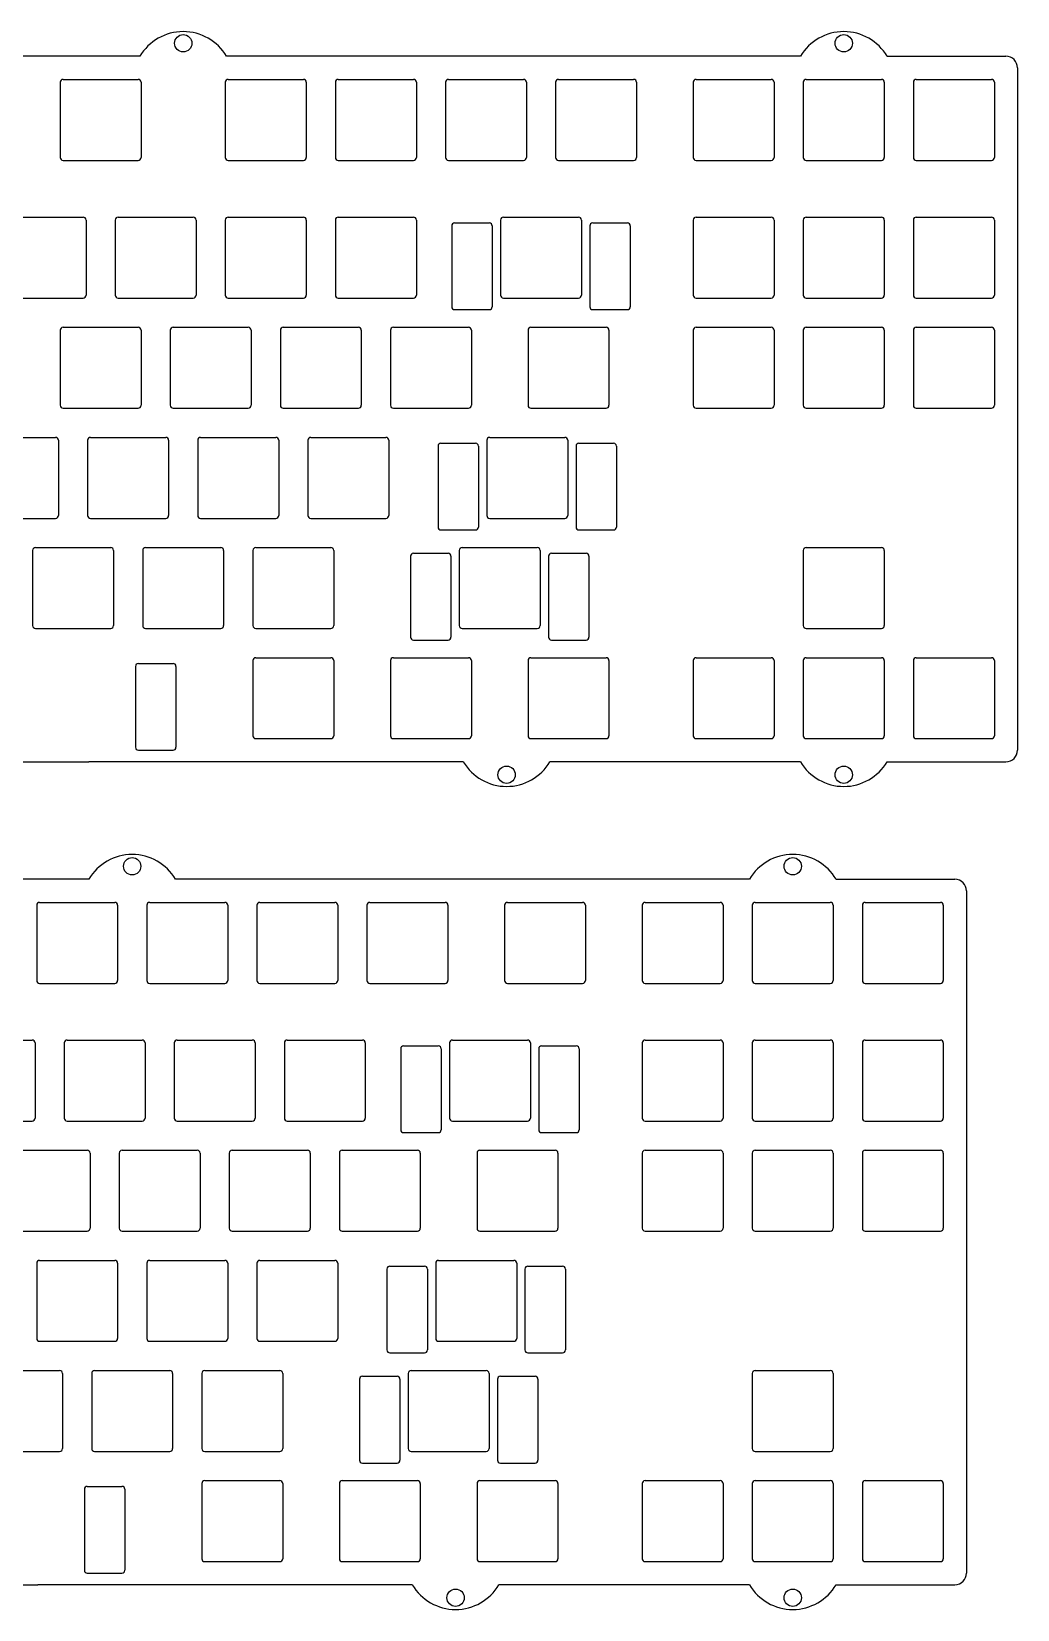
# Model space of a CAD drawing. Header units: millimetres. Extents: x 1 to 360, y 16 to 289.
# Drawn here: x 189.8 to 360.4, y 16.2 to 289.1 of the extents above; entities that cross this region are included whole.
import ezdxf

# ---------------------------------------------------------------- set-up
doc = ezdxf.new("R2010")
doc.units = ezdxf.units.MM
doc.header["$MEASUREMENT"] = 0
doc.layers.get('0').update_dxf_attribs({"linetype": 'CONTINUOUS'})
doc.layers.add('SHAPE2DVIEW', color=7, linetype='CONTINUOUS')

msp = doc.modelspace()

# ---------------------------------------------------------------- linework, layer by layer
at = {"linetype": 'Continuous'}
for p, q in [((360.4, 282.82), (360.4, 164.8)), ((184.73, 162.8), (199.73, 162.8)), ((351.57, 140.47), (351.57, 22.46)), ((175.9, 20.46), (190.9, 20.46))]:
    msp.add_line(p, q, dxfattribs=at)
for p, q in [((194.76, 280.32), (194.76, 267.32)), ((195.26, 280.82), (208.26, 280.82)), ((208.76, 280.32), (208.76, 267.32)), ((223.34, 280.32), (223.34, 267.32)), ((223.84, 280.82), (236.84, 280.82)), ((237.34, 280.32), (237.34, 267.32)), ((242.39, 280.32), (242.39, 267.32)), ((242.89, 280.82), (255.89, 280.82)), ((256.39, 280.32), (256.39, 267.32)), ((261.44, 280.32), (261.44, 267.32)), ((261.94, 280.82), (274.94, 280.82)), ((275.44, 280.32), (275.44, 267.32)), ((280.49, 280.32), (280.49, 267.32)), ((280.99, 280.82), (293.99, 280.82)), ((294.49, 280.32), (294.49, 267.32)), ((304.3, 280.32), (304.3, 267.32)), ((304.8, 280.82), (317.8, 280.82)), ((318.3, 280.32), (318.3, 267.32)), ((323.35, 280.32), (323.35, 267.32)), ((323.85, 280.82), (336.85, 280.82)), ((337.35, 280.32), (337.35, 267.32)), ((342.4, 280.32), (342.4, 267.32)), ((342.9, 280.82), (355.9, 280.82)), ((356.4, 280.32), (356.4, 267.32)), ((195.26, 266.82), (208.26, 266.82)), ((223.84, 266.82), (236.84, 266.82)), ((242.89, 266.82), (255.89, 266.82)), ((261.94, 266.82), (274.94, 266.82)), ((280.99, 266.82), (293.99, 266.82)), ((304.8, 266.82), (317.8, 266.82)), ((323.85, 266.82), (336.85, 266.82)), ((342.9, 266.82), (355.9, 266.82)), ((185.74, 257), (198.74, 257)), ((204.79, 257), (217.79, 257)), ((223.84, 257), (236.84, 257)), ((242.89, 257), (255.89, 257)), ((271.46, 257), (284.46, 257)), ((304.8, 257), (317.8, 257)), ((323.85, 257), (336.85, 257)), ((342.9, 257), (355.9, 257)), ((199.24, 256.5), (199.24, 243.5)), ((204.29, 256.5), (204.29, 243.5)), ((218.29, 256.5), (218.29, 243.5)), ((223.34, 256.5), (223.34, 243.5)), ((237.34, 256.5), (237.34, 243.5)), ((242.39, 256.5), (242.39, 243.5)), ((256.39, 256.5), (256.39, 243.5)), ((262.52, 255.5), (262.52, 241.5)), ((263.02, 256), (269.02, 256)), ((269.52, 255.5), (269.52, 241.5)), ((270.96, 256.5), (270.96, 243.5)), ((284.96, 256.5), (284.96, 243.5)), ((286.4, 255.5), (286.4, 241.5)), ((286.9, 256), (292.9, 256)), ((293.4, 255.5), (293.4, 241.5)), ((304.3, 256.5), (304.3, 243.5)), ((318.3, 256.5), (318.3, 243.5)), ((323.35, 256.5), (323.35, 243.5)), ((337.35, 256.5), (337.35, 243.5)), ((342.4, 256.5), (342.4, 243.5)), ((356.4, 256.5), (356.4, 243.5)), ((185.74, 243), (198.74, 243)), ((204.79, 243), (217.79, 243)), ((223.84, 243), (236.84, 243)), ((242.89, 243), (255.89, 243)), ((271.46, 243), (284.46, 243)), ((304.8, 243), (317.8, 243)), ((323.85, 243), (336.85, 243)), ((342.9, 243), (355.9, 243)), ((263.02, 241), (269.02, 241)), ((286.9, 241), (292.9, 241)), ((194.76, 237.45), (194.76, 224.45)), ((195.26, 237.95), (208.26, 237.95)), ((208.76, 237.45), (208.76, 224.45)), ((213.81, 237.45), (213.81, 224.45)), ((214.31, 237.95), (227.31, 237.95)), ((227.81, 237.45), (227.81, 224.45)), ((232.86, 237.45), (232.86, 224.45)), ((233.36, 237.95), (246.36, 237.95)), ((246.86, 237.45), (246.86, 224.45)), ((251.91, 237.45), (251.91, 224.45)), ((252.41, 237.95), (265.41, 237.95)), ((265.91, 237.45), (265.91, 224.45)), ((275.72, 237.45), (275.72, 224.45)), ((276.22, 237.95), (289.22, 237.95)), ((289.72, 237.45), (289.72, 224.45)), ((304.3, 237.45), (304.3, 224.45)), ((304.8, 237.95), (317.8, 237.95)), ((318.3, 237.45), (318.3, 224.45)), ((323.35, 237.45), (323.35, 224.45)), ((323.85, 237.95), (336.85, 237.95)), ((337.35, 237.45), (337.35, 224.45)), ((342.4, 237.45), (342.4, 224.45)), ((342.9, 237.95), (355.9, 237.95)), ((356.4, 237.45), (356.4, 224.45)), ((195.26, 223.95), (208.26, 223.95)), ((214.31, 223.95), (227.31, 223.95)), ((233.36, 223.95), (246.36, 223.95)), ((252.41, 223.95), (265.41, 223.95)), ((276.22, 223.95), (289.22, 223.95)), ((304.8, 223.95), (317.8, 223.95)), ((323.85, 223.95), (336.85, 223.95)), ((342.9, 223.95), (355.9, 223.95)), ((180.97, 218.9), (193.97, 218.9)), ((194.47, 218.4), (194.47, 205.4)), ((199.52, 218.4), (199.52, 205.4)), ((200.02, 218.9), (213.02, 218.9)), ((213.52, 218.4), (213.52, 205.4)), ((218.57, 218.4), (218.57, 205.4)), ((219.07, 218.9), (232.07, 218.9)), ((232.57, 218.4), (232.57, 205.4)), ((237.62, 218.4), (237.62, 205.4)), ((238.12, 218.9), (251.12, 218.9)), ((251.62, 218.4), (251.62, 205.4)), ((268.58, 218.4), (268.58, 205.4)), ((269.08, 218.9), (282.08, 218.9)), ((282.58, 218.4), (282.58, 205.4)), ((260.14, 217.4), (260.14, 203.4)), ((260.64, 217.9), (266.64, 217.9)), ((267.14, 217.4), (267.14, 203.4)), ((284.02, 217.4), (284.02, 203.4)), ((284.52, 217.9), (290.52, 217.9)), ((291.02, 217.4), (291.02, 203.4)), ((180.97, 204.9), (193.97, 204.9)), ((200.02, 204.9), (213.02, 204.9)), ((219.07, 204.9), (232.07, 204.9)), ((238.12, 204.9), (251.12, 204.9)), ((269.08, 204.9), (282.08, 204.9)), ((260.64, 202.9), (266.64, 202.9)), ((284.52, 202.9), (290.52, 202.9)), ((190, 199.35), (190, 186.35)), ((190.5, 199.85), (203.5, 199.85)), ((204, 199.35), (204, 186.35)), ((209.05, 199.35), (209.05, 186.35)), ((209.55, 199.85), (222.55, 199.85)), ((223.05, 199.35), (223.05, 186.35)), ((228.1, 199.35), (228.1, 186.35)), ((228.6, 199.85), (241.6, 199.85)), ((242.1, 199.35), (242.1, 186.35)), ((263.82, 199.35), (263.82, 186.35)), ((264.32, 199.85), (277.32, 199.85)), ((277.82, 199.35), (277.82, 186.35)), ((323.35, 199.35), (323.35, 186.35)), ((323.85, 199.85), (336.85, 199.85)), ((337.35, 199.35), (337.35, 186.35)), ((255.38, 198.35), (255.38, 184.35)), ((255.88, 198.85), (261.88, 198.85)), ((262.38, 198.35), (262.38, 184.35)), ((279.26, 198.35), (279.26, 184.35)), ((279.76, 198.85), (285.76, 198.85)), ((286.26, 198.35), (286.26, 184.35)), ((190.5, 185.85), (203.5, 185.85)), ((209.55, 185.85), (222.55, 185.85)), ((228.6, 185.85), (241.6, 185.85)), ((264.32, 185.85), (277.32, 185.85)), ((323.85, 185.85), (336.85, 185.85)), ((255.88, 183.85), (261.88, 183.85)), ((279.76, 183.85), (285.76, 183.85)), ((228.1, 180.3), (228.1, 167.3)), ((228.6, 180.8), (241.6, 180.8)), ((242.1, 180.3), (242.1, 167.3)), ((251.91, 180.3), (251.91, 167.3)), ((252.41, 180.8), (265.41, 180.8)), ((265.91, 180.3), (265.91, 167.3)), ((275.72, 180.3), (275.72, 167.3)), ((276.22, 180.8), (289.22, 180.8)), ((289.72, 180.3), (289.72, 167.3)), ((304.3, 180.3), (304.3, 167.3)), ((304.8, 180.8), (317.8, 180.8)), ((318.3, 180.3), (318.3, 167.3)), ((323.35, 180.3), (323.35, 167.3)), ((323.85, 180.8), (336.85, 180.8)), ((337.35, 180.3), (337.35, 167.3)), ((342.4, 180.3), (342.4, 167.3)), ((342.9, 180.8), (355.9, 180.8)), ((356.4, 180.3), (356.4, 167.3)), ((207.79, 179.3), (207.79, 165.3)), ((208.29, 179.8), (214.29, 179.8)), ((214.79, 179.3), (214.79, 165.3)), ((228.6, 166.8), (241.6, 166.8)), ((252.41, 166.8), (265.41, 166.8)), ((276.22, 166.8), (289.22, 166.8)), ((304.8, 166.8), (317.8, 166.8)), ((323.85, 166.8), (336.85, 166.8)), ((342.9, 166.8), (355.9, 166.8)), ((208.29, 164.8), (214.29, 164.8)), ((190.7, 137.97), (190.7, 124.97)), ((191.2, 138.47), (204.2, 138.47)), ((204.7, 137.97), (204.7, 124.97)), ((209.75, 137.97), (209.75, 124.97)), ((210.25, 138.47), (223.25, 138.47)), ((223.75, 137.97), (223.75, 124.97)), ((228.8, 137.97), (228.8, 124.97)), ((229.3, 138.47), (242.3, 138.47)), ((242.8, 137.97), (242.8, 124.97)), ((247.85, 137.97), (247.85, 124.97)), ((248.35, 138.47), (261.35, 138.47)), ((261.85, 137.97), (261.85, 124.97)), ((271.66, 137.97), (271.66, 124.97)), ((272.16, 138.47), (285.16, 138.47)), ((285.66, 137.97), (285.66, 124.97)), ((295.47, 137.97), (295.47, 124.97)), ((295.97, 138.47), (308.97, 138.47)), ((309.47, 137.97), (309.47, 124.97)), ((314.52, 137.97), (314.52, 124.97)), ((315.02, 138.47), (328.02, 138.47)), ((328.52, 137.97), (328.52, 124.97)), ((333.57, 137.97), (333.57, 124.97)), ((334.07, 138.47), (347.07, 138.47)), ((347.57, 137.97), (347.57, 124.97)), ((191.2, 124.47), (204.2, 124.47)), ((210.25, 124.47), (223.25, 124.47)), ((229.3, 124.47), (242.3, 124.47)), ((248.35, 124.47), (261.35, 124.47)), ((272.16, 124.47), (285.16, 124.47)), ((295.97, 124.47), (308.97, 124.47)), ((315.02, 124.47), (328.02, 124.47)), ((334.07, 124.47), (347.07, 124.47)), ((176.91, 114.66), (189.91, 114.66)), ((195.96, 114.66), (208.96, 114.66)), ((215.01, 114.66), (228.01, 114.66)), ((234.06, 114.66), (247.06, 114.66)), ((262.63, 114.66), (275.63, 114.66)), ((295.97, 114.66), (308.97, 114.66)), ((315.02, 114.66), (328.02, 114.66)), ((334.07, 114.66), (347.07, 114.66)), ((190.41, 114.16), (190.41, 101.16)), ((195.46, 114.16), (195.46, 101.16)), ((209.46, 114.16), (209.46, 101.16)), ((214.51, 114.16), (214.51, 101.16)), ((228.51, 114.16), (228.51, 101.16)), ((233.56, 114.16), (233.56, 101.16)), ((247.56, 114.16), (247.56, 101.16)), ((253.69, 113.16), (253.69, 99.16)), ((254.19, 113.66), (260.19, 113.66)), ((260.69, 113.16), (260.69, 99.16)), ((262.13, 114.16), (262.13, 101.16)), ((276.13, 114.16), (276.13, 101.16)), ((277.57, 113.16), (277.57, 99.16)), ((278.07, 113.66), (284.07, 113.66)), ((284.57, 113.16), (284.57, 99.16)), ((295.47, 114.16), (295.47, 101.16)), ((309.47, 114.16), (309.47, 101.16)), ((314.52, 114.16), (314.52, 101.16)), ((328.52, 114.16), (328.52, 101.16)), ((333.57, 114.16), (333.57, 101.16)), ((347.57, 114.16), (347.57, 101.16)), ((176.91, 100.66), (189.91, 100.66)), ((195.96, 100.66), (208.96, 100.66)), ((215.01, 100.66), (228.01, 100.66)), ((234.06, 100.66), (247.06, 100.66)), ((254.19, 98.66), (260.19, 98.66)), ((262.63, 100.66), (275.63, 100.66)), ((278.07, 98.66), (284.07, 98.66)), ((295.97, 100.66), (308.97, 100.66)), ((315.02, 100.66), (328.02, 100.66)), ((334.07, 100.66), (347.07, 100.66)), ((186.43, 95.61), (199.43, 95.61)), ((205.48, 95.61), (218.48, 95.61)), ((224.53, 95.61), (237.53, 95.61)), ((243.58, 95.61), (256.58, 95.61)), ((267.4, 95.61), (280.4, 95.61)), ((295.97, 95.61), (308.97, 95.61)), ((315.02, 95.61), (328.02, 95.61)), ((334.07, 95.61), (347.07, 95.61)), ((199.93, 95.11), (199.93, 82.11)), ((204.98, 95.11), (204.98, 82.11)), ((218.98, 95.11), (218.98, 82.11)), ((224.03, 95.11), (224.03, 82.11)), ((238.03, 95.11), (238.03, 82.11)), ((243.08, 95.11), (243.08, 82.11)), ((257.08, 95.11), (257.08, 82.11)), ((266.9, 95.11), (266.9, 82.11)), ((280.9, 95.11), (280.9, 82.11)), ((295.47, 95.11), (295.47, 82.11)), ((309.47, 95.11), (309.47, 82.11)), ((314.52, 95.11), (314.52, 82.11)), ((328.52, 95.11), (328.52, 82.11)), ((333.57, 95.11), (333.57, 82.11)), ((347.57, 95.11), (347.57, 82.11)), ((186.43, 81.61), (199.43, 81.61)), ((205.48, 81.61), (218.48, 81.61)), ((224.53, 81.61), (237.53, 81.61)), ((243.58, 81.61), (256.58, 81.61)), ((267.4, 81.61), (280.4, 81.61)), ((295.97, 81.61), (308.97, 81.61)), ((315.02, 81.61), (328.02, 81.61)), ((334.07, 81.61), (347.07, 81.61)), ((191.2, 76.56), (204.2, 76.56)), ((210.25, 76.56), (223.25, 76.56)), ((229.3, 76.56), (242.3, 76.56)), ((260.25, 76.56), (273.25, 76.56)), ((190.7, 76.06), (190.7, 63.06)), ((204.7, 76.06), (204.7, 63.06)), ((209.75, 76.06), (209.75, 63.06)), ((223.75, 76.06), (223.75, 63.06)), ((228.8, 76.06), (228.8, 63.06)), ((242.8, 76.06), (242.8, 63.06)), ((251.31, 75.06), (251.31, 61.06)), ((251.81, 75.56), (257.81, 75.56)), ((258.31, 75.06), (258.31, 61.06)), ((259.75, 76.06), (259.75, 63.06)), ((273.75, 76.06), (273.75, 63.06)), ((275.19, 75.06), (275.19, 61.06)), ((275.69, 75.56), (281.69, 75.56)), ((282.19, 75.06), (282.19, 61.06)), ((191.2, 62.56), (204.2, 62.56)), ((210.25, 62.56), (223.25, 62.56)), ((229.3, 62.56), (242.3, 62.56)), ((251.81, 60.56), (257.81, 60.56)), ((260.25, 62.56), (273.25, 62.56)), ((275.69, 60.56), (281.69, 60.56)), ((181.67, 57.51), (194.67, 57.51)), ((200.72, 57.51), (213.72, 57.51)), ((219.77, 57.51), (232.77, 57.51)), ((255.49, 57.51), (268.49, 57.51)), ((315.02, 57.51), (328.02, 57.51)), ((195.17, 57.01), (195.17, 44.01)), ((200.22, 57.01), (200.22, 44.01)), ((214.22, 57.01), (214.22, 44.01)), ((219.27, 57.01), (219.27, 44.01)), ((233.27, 57.01), (233.27, 44.01)), ((246.55, 56.01), (246.55, 42.01)), ((247.05, 56.51), (253.05, 56.51)), ((253.55, 56.01), (253.55, 42.01)), ((254.99, 57.01), (254.99, 44.01)), ((268.99, 57.01), (268.99, 44.01)), ((270.43, 56.01), (270.43, 42.01)), ((270.93, 56.51), (276.93, 56.51)), ((277.43, 56.01), (277.43, 42.01)), ((314.52, 57.01), (314.52, 44.01)), ((328.52, 57.01), (328.52, 44.01)), ((181.67, 43.51), (194.67, 43.51)), ((200.72, 43.51), (213.72, 43.51)), ((219.77, 43.51), (232.77, 43.51)), ((247.05, 41.51), (253.05, 41.51)), ((255.49, 43.51), (268.49, 43.51)), ((270.93, 41.51), (276.93, 41.51)), ((315.02, 43.51), (328.02, 43.51)), ((219.77, 38.46), (232.77, 38.46)), ((243.58, 38.46), (256.58, 38.46)), ((267.4, 38.46), (280.4, 38.46)), ((295.97, 38.46), (308.97, 38.46)), ((315.02, 38.46), (328.02, 38.46)), ((334.07, 38.46), (347.07, 38.46)), ((198.96, 36.96), (198.96, 22.96)), ((199.46, 37.46), (205.46, 37.46)), ((205.96, 36.96), (205.96, 22.96)), ((219.27, 37.96), (219.27, 24.96)), ((233.27, 37.96), (233.27, 24.96)), ((243.08, 37.96), (243.08, 24.96)), ((257.08, 37.96), (257.08, 24.96)), ((266.9, 37.96), (266.9, 24.96)), ((280.9, 37.96), (280.9, 24.96)), ((295.47, 37.96), (295.47, 24.96)), ((309.47, 37.96), (309.47, 24.96)), ((314.52, 37.96), (314.52, 24.96)), ((328.52, 37.96), (328.52, 24.96)), ((333.57, 37.96), (333.57, 24.96)), ((347.57, 37.96), (347.57, 24.96)), ((199.46, 22.46), (205.46, 22.46)), ((219.77, 24.46), (232.77, 24.46)), ((243.58, 24.46), (256.58, 24.46)), ((267.4, 24.46), (280.4, 24.46)), ((295.97, 24.46), (308.97, 24.46)), ((315.02, 24.46), (328.02, 24.46)), ((334.07, 24.46), (347.07, 24.46))]:
    msp.add_line(p, q)
for centre in [(216.05, 287.07), (330.35, 287.07), (272.01, 160.55), (330.35, 160.55), (207.22, 144.72), (321.52, 144.72), (263.18, 18.21), (321.52, 18.21)]:
    msp.add_circle(centre, 1.5, dxfattribs=at)
for centre, start, end in [((216.05, 280.38), 30.583, 149.417), ((330.35, 280.38), 30.583, 149.417), ((272.01, 167.24), 210.583, 329.417), ((330.35, 167.24), 210.583, 329.417), ((207.22, 138.04), 30.583, 149.417), ((321.52, 138.04), 30.583, 149.417), ((263.18, 24.89), 210.583, 329.417), ((321.52, 24.89), 210.583, 329.417)]:
    msp.add_arc(centre, 8.71, start, end, dxfattribs=at)
for centre, start, end in [((195.26, 280.32), 90, 180), ((208.26, 280.32), 0, 90), ((223.84, 280.32), 90, 180), ((236.84, 280.32), 0, 90), ((242.89, 280.32), 90, 180), ((255.89, 280.32), 0, 90), ((261.94, 280.32), 90, 180), ((274.94, 280.32), 0, 90), ((280.99, 280.32), 90, 180), ((293.99, 280.32), 0, 90), ((304.8, 280.32), 90, 180), ((317.8, 280.32), 0, 90), ((323.85, 280.32), 90, 180), ((336.85, 280.32), 0, 90), ((342.9, 280.32), 90, 180), ((355.9, 280.32), 0, 90), ((195.26, 267.32), 180, 270), ((208.26, 267.32), 270, 0), ((223.84, 267.32), 180, 270), ((236.84, 267.32), 270, 0), ((242.89, 267.32), 180, 270), ((255.89, 267.32), 270, 0), ((261.94, 267.32), 180, 270), ((274.94, 267.32), 270, 0), ((280.99, 267.32), 180, 270), ((293.99, 267.32), 270, 0), ((304.8, 267.32), 180, 270), ((317.8, 267.32), 270, 0), ((323.85, 267.32), 180, 270), ((336.85, 267.32), 270, 0), ((342.9, 267.32), 180, 270), ((355.9, 267.32), 270, 0), ((198.74, 256.5), 0, 90), ((204.79, 256.5), 90, 180), ((217.79, 256.5), 0, 90), ((223.84, 256.5), 90, 180), ((236.84, 256.5), 0, 90), ((242.89, 256.5), 90, 180), ((255.89, 256.5), 0, 90), ((271.46, 256.5), 90, 180), ((284.46, 256.5), 0, 90), ((304.8, 256.5), 90, 180), ((317.8, 256.5), 0, 90), ((323.85, 256.5), 90, 180), ((336.85, 256.5), 0, 90), ((342.9, 256.5), 90, 180), ((355.9, 256.5), 0, 90), ((263.02, 255.5), 90, 180), ((269.02, 255.5), 0, 90), ((286.9, 255.5), 90, 180), ((292.9, 255.5), 0, 90), ((198.74, 243.5), 270, 0), ((204.79, 243.5), 180, 270), ((217.79, 243.5), 270, 0), ((223.84, 243.5), 180, 270), ((236.84, 243.5), 270, 0), ((242.89, 243.5), 180, 270), ((255.89, 243.5), 270, 0), ((271.46, 243.5), 180, 270), ((284.46, 243.5), 270, 0), ((304.8, 243.5), 180, 270), ((317.8, 243.5), 270, 0), ((323.85, 243.5), 180, 270), ((336.85, 243.5), 270, 0), ((342.9, 243.5), 180, 270), ((355.9, 243.5), 270, 0), ((263.02, 241.5), 180, 270), ((269.02, 241.5), 270, 0), ((286.9, 241.5), 180, 270), ((292.9, 241.5), 270, 0), ((195.26, 237.45), 90, 180), ((208.26, 237.45), 0, 90), ((214.31, 237.45), 90, 180), ((227.31, 237.45), 0, 90), ((233.36, 237.45), 90, 180), ((246.36, 237.45), 0, 90), ((252.41, 237.45), 90, 180), ((265.41, 237.45), 0, 90), ((276.22, 237.45), 90, 180), ((289.22, 237.45), 0, 90), ((304.8, 237.45), 90, 180), ((317.8, 237.45), 0, 90), ((323.85, 237.45), 90, 180), ((336.85, 237.45), 0, 90), ((342.9, 237.45), 90, 180), ((355.9, 237.45), 0, 90), ((195.26, 224.45), 180, 270), ((208.26, 224.45), 270, 0), ((214.31, 224.45), 180, 270), ((227.31, 224.45), 270, 0), ((233.36, 224.45), 180, 270), ((246.36, 224.45), 270, 0), ((252.41, 224.45), 180, 270), ((265.41, 224.45), 270, 0), ((276.22, 224.45), 180, 270), ((289.22, 224.45), 270, 0), ((304.8, 224.45), 180, 270), ((317.8, 224.45), 270, 0), ((323.85, 224.45), 180, 270), ((336.85, 224.45), 270, 0), ((342.9, 224.45), 180, 270), ((355.9, 224.45), 270, 0), ((193.97, 218.4), 0, 90), ((200.02, 218.4), 90, 180), ((213.02, 218.4), 0, 90), ((219.07, 218.4), 90, 180), ((232.07, 218.4), 0, 90), ((238.12, 218.4), 90, 180), ((251.12, 218.4), 0, 90), ((269.08, 218.4), 90, 180), ((282.08, 218.4), 0, 90), ((260.64, 217.4), 90, 180), ((266.64, 217.4), 0, 90), ((284.52, 217.4), 90, 180), ((290.52, 217.4), 0, 90), ((193.97, 205.4), 270, 0), ((200.02, 205.4), 180, 270), ((213.02, 205.4), 270, 0), ((219.07, 205.4), 180, 270), ((232.07, 205.4), 270, 0), ((238.12, 205.4), 180, 270), ((251.12, 205.4), 270, 0), ((269.08, 205.4), 180, 270), ((282.08, 205.4), 270, 0), ((260.64, 203.4), 180, 270), ((266.64, 203.4), 270, 0), ((284.52, 203.4), 180, 270), ((290.52, 203.4), 270, 0), ((190.5, 199.35), 90, 180), ((203.5, 199.35), 0, 90), ((209.55, 199.35), 90, 180), ((222.55, 199.35), 0, 90), ((228.6, 199.35), 90, 180), ((241.6, 199.35), 0, 90), ((264.32, 199.35), 90, 180), ((277.32, 199.35), 0, 90), ((323.85, 199.35), 90, 180), ((336.85, 199.35), 0, 90), ((255.88, 198.35), 90, 180), ((261.88, 198.35), 0, 90), ((279.76, 198.35), 90, 180), ((285.76, 198.35), 0, 90), ((190.5, 186.35), 180, 270), ((203.5, 186.35), 270, 0), ((209.55, 186.35), 180, 270), ((222.55, 186.35), 270, 0), ((228.6, 186.35), 180, 270), ((241.6, 186.35), 270, 0), ((264.32, 186.35), 180, 270), ((277.32, 186.35), 270, 0), ((323.85, 186.35), 180, 270), ((336.85, 186.35), 270, 0), ((255.88, 184.35), 180, 270), ((261.88, 184.35), 270, 0), ((279.76, 184.35), 180, 270), ((285.76, 184.35), 270, 0), ((228.6, 180.3), 90, 180), ((241.6, 180.3), 0, 90), ((252.41, 180.3), 90, 180), ((265.41, 180.3), 0, 90), ((276.22, 180.3), 90, 180), ((289.22, 180.3), 0, 90), ((304.8, 180.3), 90, 180), ((317.8, 180.3), 0, 90), ((323.85, 180.3), 90, 180), ((336.85, 180.3), 0, 90), ((342.9, 180.3), 90, 180), ((355.9, 180.3), 0, 90), ((208.29, 179.3), 90, 180), ((214.29, 179.3), 0, 90), ((228.6, 167.3), 180, 270), ((241.6, 167.3), 270, 0), ((252.41, 167.3), 180, 270), ((265.41, 167.3), 270, 0), ((276.22, 167.3), 180, 270), ((289.22, 167.3), 270, 0), ((304.8, 167.3), 180, 270), ((317.8, 167.3), 270, 0), ((323.85, 167.3), 180, 270), ((336.85, 167.3), 270, 0), ((342.9, 167.3), 180, 270), ((355.9, 167.3), 270, 0), ((208.29, 165.3), 180, 270), ((214.29, 165.3), 270, 0), ((191.2, 137.97), 90, 180), ((204.2, 137.97), 0, 90), ((210.25, 137.97), 90, 180), ((223.25, 137.97), 0, 90), ((229.3, 137.97), 90, 180), ((242.3, 137.97), 0, 90), ((248.35, 137.97), 90, 180), ((261.35, 137.97), 0, 90), ((272.16, 137.97), 90, 180), ((285.16, 137.97), 0, 90), ((295.97, 137.97), 90, 180), ((308.97, 137.97), 0, 90), ((315.02, 137.97), 90, 180), ((328.02, 137.97), 0, 90), ((334.07, 137.97), 90, 180), ((347.07, 137.97), 0, 90), ((191.2, 124.97), 180, 270), ((204.2, 124.97), 270, 0), ((210.25, 124.97), 180, 270), ((223.25, 124.97), 270, 0), ((229.3, 124.97), 180, 270), ((242.3, 124.97), 270, 0), ((248.35, 124.97), 180, 270), ((261.35, 124.97), 270, 0), ((272.16, 124.97), 180, 270), ((285.16, 124.97), 270, 0), ((295.97, 124.97), 180, 270), ((308.97, 124.97), 270, 0), ((315.02, 124.97), 180, 270), ((328.02, 124.97), 270, 0), ((334.07, 124.97), 180, 270), ((347.07, 124.97), 270, 0), ((189.91, 114.16), 0, 90), ((195.96, 114.16), 90, 180), ((208.96, 114.16), 0, 90), ((215.01, 114.16), 90, 180), ((228.01, 114.16), 0, 90), ((234.06, 114.16), 90, 180), ((247.06, 114.16), 0, 90), ((262.63, 114.16), 90, 180), ((275.63, 114.16), 0, 90), ((295.97, 114.16), 90, 180), ((308.97, 114.16), 0, 90), ((315.02, 114.16), 90, 180), ((328.02, 114.16), 0, 90), ((334.07, 114.16), 90, 180), ((347.07, 114.16), 0, 90), ((254.19, 113.16), 90, 180), ((260.19, 113.16), 0, 90), ((278.07, 113.16), 90, 180), ((284.07, 113.16), 0, 90), ((189.91, 101.16), 270, 0), ((195.96, 101.16), 180, 270), ((208.96, 101.16), 270, 0), ((215.01, 101.16), 180, 270), ((228.01, 101.16), 270, 0), ((234.06, 101.16), 180, 270), ((247.06, 101.16), 270, 0), ((262.63, 101.16), 180, 270), ((275.63, 101.16), 270, 0), ((295.97, 101.16), 180, 270), ((308.97, 101.16), 270, 0), ((315.02, 101.16), 180, 270), ((328.02, 101.16), 270, 0), ((334.07, 101.16), 180, 270), ((347.07, 101.16), 270, 0), ((254.19, 99.16), 180, 270), ((260.19, 99.16), 270, 0), ((278.07, 99.16), 180, 270), ((284.07, 99.16), 270, 0), ((199.43, 95.11), 0, 90), ((205.48, 95.11), 90, 180), ((218.48, 95.11), 0, 90), ((224.53, 95.11), 90, 180), ((237.53, 95.11), 0, 90), ((243.58, 95.11), 90, 180), ((256.58, 95.11), 0, 90), ((267.4, 95.11), 90, 180), ((280.4, 95.11), 0, 90), ((295.97, 95.11), 90, 180), ((308.97, 95.11), 0, 90), ((315.02, 95.11), 90, 180), ((328.02, 95.11), 0, 90), ((334.07, 95.11), 90, 180), ((347.07, 95.11), 0, 90), ((199.43, 82.11), 270, 0), ((205.48, 82.11), 180, 270), ((218.48, 82.11), 270, 0), ((224.53, 82.11), 180, 270), ((237.53, 82.11), 270, 0), ((243.58, 82.11), 180, 270), ((256.58, 82.11), 270, 0), ((267.4, 82.11), 180, 270), ((280.4, 82.11), 270, 0), ((295.97, 82.11), 180, 270), ((308.97, 82.11), 270, 0), ((315.02, 82.11), 180, 270), ((328.02, 82.11), 270, 0), ((334.07, 82.11), 180, 270), ((347.07, 82.11), 270, 0), ((191.2, 76.06), 90, 180), ((204.2, 76.06), 0, 90), ((210.25, 76.06), 90, 180), ((223.25, 76.06), 0, 90), ((229.3, 76.06), 90, 180), ((242.3, 76.06), 0, 90), ((260.25, 76.06), 90, 180), ((273.25, 76.06), 0, 90), ((251.81, 75.06), 90, 180), ((257.81, 75.06), 0, 90), ((275.69, 75.06), 90, 180), ((281.69, 75.06), 0, 90), ((191.2, 63.06), 180, 270), ((204.2, 63.06), 270, 0), ((210.25, 63.06), 180, 270), ((223.25, 63.06), 270, 0), ((229.3, 63.06), 180, 270), ((242.3, 63.06), 270, 0), ((260.25, 63.06), 180, 270), ((273.25, 63.06), 270, 0), ((251.81, 61.06), 180, 270), ((257.81, 61.06), 270, 0), ((275.69, 61.06), 180, 270), ((281.69, 61.06), 270, 0), ((194.67, 57.01), 0, 90), ((200.72, 57.01), 90, 180), ((213.72, 57.01), 0, 90), ((219.77, 57.01), 90, 180), ((232.77, 57.01), 0, 90), ((255.49, 57.01), 90, 180), ((268.49, 57.01), 0, 90), ((315.02, 57.01), 90, 180), ((328.02, 57.01), 0, 90), ((247.05, 56.01), 90, 180), ((253.05, 56.01), 0, 90), ((270.93, 56.01), 90, 180), ((276.93, 56.01), 0, 90), ((194.67, 44.01), 270, 0), ((200.72, 44.01), 180, 270), ((213.72, 44.01), 270, 0), ((219.77, 44.01), 180, 270), ((232.77, 44.01), 270, 0), ((255.49, 44.01), 180, 270), ((268.49, 44.01), 270, 0), ((315.02, 44.01), 180, 270), ((328.02, 44.01), 270, 0), ((247.05, 42.01), 180, 270), ((253.05, 42.01), 270, 0), ((270.93, 42.01), 180, 270), ((276.93, 42.01), 270, 0), ((219.77, 37.96), 90, 180), ((232.77, 37.96), 0, 90), ((243.58, 37.96), 90, 180), ((256.58, 37.96), 0, 90), ((267.4, 37.96), 90, 180), ((280.4, 37.96), 0, 90), ((295.97, 37.96), 90, 180), ((308.97, 37.96), 0, 90), ((315.02, 37.96), 90, 180), ((328.02, 37.96), 0, 90), ((334.07, 37.96), 90, 180), ((347.07, 37.96), 0, 90), ((199.46, 36.96), 90, 180), ((205.46, 36.96), 0, 90), ((219.77, 24.96), 180, 270), ((232.77, 24.96), 270, 0), ((243.58, 24.96), 180, 270), ((256.58, 24.96), 270, 0), ((267.4, 24.96), 180, 270), ((280.4, 24.96), 270, 0), ((295.97, 24.96), 180, 270), ((308.97, 24.96), 270, 0), ((315.02, 24.96), 180, 270), ((328.02, 24.96), 270, 0), ((334.07, 24.96), 180, 270), ((347.07, 24.96), 270, 0), ((199.46, 22.96), 180, 270), ((205.46, 22.96), 270, 0)]:
    msp.add_arc(centre, 0.5, start, end)
at = {"layer": 'SHAPE2DVIEW'}
for p, q in [((208.55, 284.82), (137.82, 284.82)), ((322.85, 284.82), (223.55, 284.82)), ((337.85, 284.82), (358.4, 284.82)), ((264.51, 162.8), (199.73, 162.8)), ((322.85, 162.8), (279.51, 162.8)), ((337.85, 162.8), (358.4, 162.8)), ((199.72, 142.47), (129, 142.47)), ((314.02, 142.47), (214.72, 142.47)), ((329.02, 142.47), (349.57, 142.47)), ((255.68, 20.46), (190.9, 20.46)), ((314.02, 20.46), (270.68, 20.46)), ((329.02, 20.46), (349.57, 20.46))]:
    msp.add_line(p, q, dxfattribs=at)
for centre, start, end in [((358.4, 282.82), 0, 90), ((358.4, 164.8), 270, 0), ((349.57, 140.47), 0, 90), ((349.57, 22.46), 270, 0)]:
    msp.add_arc(centre, 2, start, end, dxfattribs=at)

doc.saveas('drawing.dxf')
